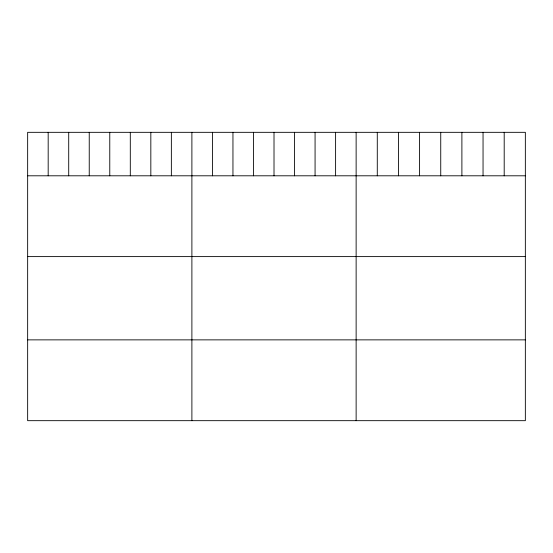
<?xml version="1.0" encoding="UTF-8"?>
<svg xmlns="http://www.w3.org/2000/svg" width="553" height="553" viewBox="0 0 553 553"><rect width="100%" height="100%" fill="white"/><g stroke="black" fill="none" stroke-linecap="round" stroke-linejoin="round"><path stroke-width="0.83" d="M525.35 175.799L525.35 420.674L27.65 420.674L27.65 132.326L525.35 132.326L525.35 175.799L27.65 175.799M27.65 256.606L525.35 256.606M27.65 339.867L525.35 339.867M504.198 132.326L504.198 175.799M483.046 132.326L483.046 175.799M461.893 132.326L461.893 175.799M440.741 132.326L440.741 175.799M419.589 132.326L419.589 175.799M398.437 132.326L398.437 175.799M377.284 132.326L377.284 175.799M356.132 132.326L356.132 420.674M335.602 132.326L335.602 175.799M315.072 132.326L315.072 175.799M294.542 132.326L294.542 175.799M274.012 132.326L274.012 175.799M253.481 132.326L253.481 175.799M232.951 132.326L232.951 175.799M212.421 132.326L212.421 175.799M191.891 132.326L191.891 420.674M171.361 132.326L171.361 175.799M150.831 132.326L150.831 175.799M130.301 132.326L130.301 175.799M109.771 132.326L109.771 175.799M89.24 132.326L89.24 175.799M68.71 132.326L68.71 175.799M48.18 132.326L48.18 175.799"/></g></svg>
